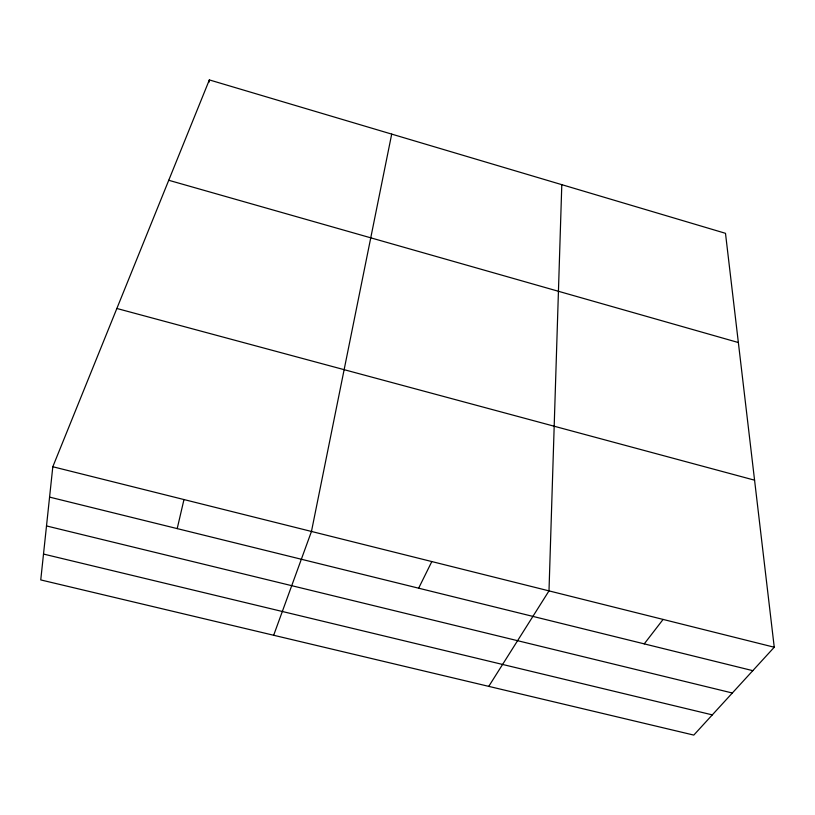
<?xml version="1.0" encoding="UTF-8"?>
<svg xmlns="http://www.w3.org/2000/svg" width="815" height="815" viewBox="0 0 815 815"><rect width="100%" height="100%" fill="white"/><g stroke="black" fill="none" stroke-linecap="round" stroke-linejoin="round"><path stroke-width="1.22" d="M561.8 184.659L548.994 590.885L488.755 686.373M52.812 466.74L40.75 579.923L693.799 735.089L774.25 647.232L725.493 233.314L209.353 79.911L52.812 466.74L774.25 647.232M208.905 82.366L209.353 79.911M391.699 134.108L311.462 531.451L273.667 635.272M177.201 528.599L183.976 499.554M418.645 588.196L431.828 561.566M644.247 643.87L663.094 619.431M43.511 554.057L712.31 714.887M46.506 525.94L732.339 693.005M49.572 497.109L752.795 670.664M116.861 308.478L754.568 480.178M168.736 180.278L738.359 342.534"/></g></svg>
